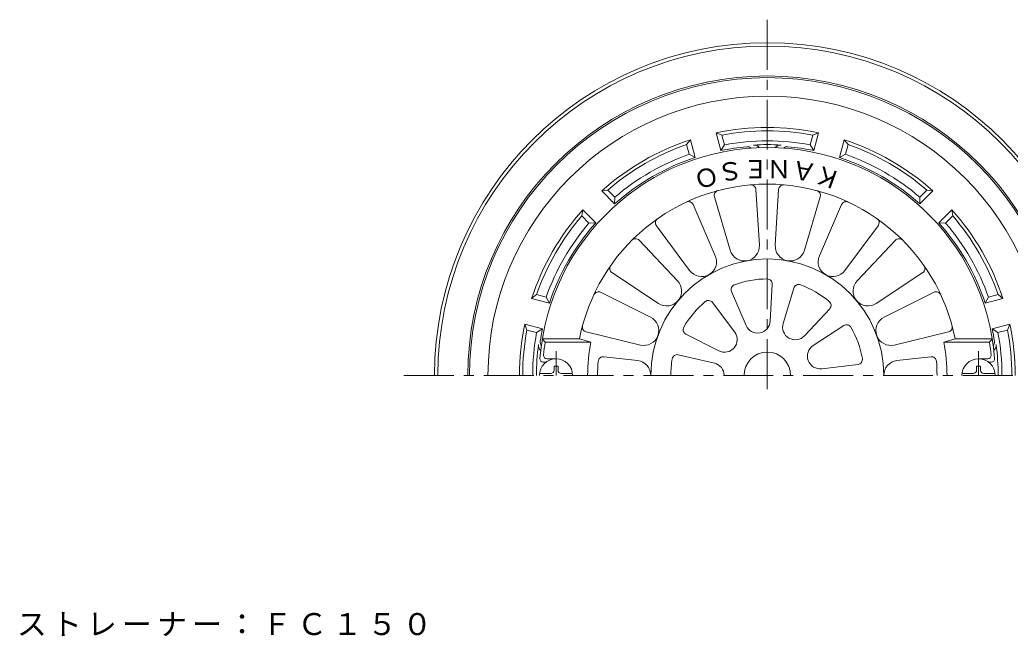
# Model space of a CAD drawing. Units: millimetres, scale not verified. Extents: x -248 to 221, y -346 to 286.
# Drawn here: x -247.7 to 49.9, y 101 to 286.2 of the extents above; entities that cross this region are included whole.
import ezdxf
from ezdxf.enums import TextEntityAlignment as Align

# ---------------------------------------------------------------- set-up
doc = ezdxf.new("R2010")
doc.units = ezdxf.units.MM
doc.header["$LTSCALE"] = 3
doc.linetypes.add('CHAIN1', pattern=[8, 5, -1, 1, -1])
for name, color, linetype, lineweight in [('0-0_通り芯', 3, 'Continuous', 9), ('0-1_躯体', 2, 'Continuous', 9), ('0-2_仕上', 6, 'Continuous', 9), ('0-5_寸法', 7, 'Continuous', 9), ('0-A', 4, 'Continuous', 9)]:
    doc.layers.add(name, color=color, linetype=linetype, lineweight=lineweight)
doc.styles.add('ＭＳ ゴシック', font='')
doc.styles.get('ＭＳ ゴシック').set_extended_font_data('MS Gothic')

msp = doc.modelspace()

# ---------------------------------------------------------------- linework, layer by layer
at = {"layer": '0-0_通り芯', "linetype": 'CHAIN1'}
for p, q in [((-23.077, 286.205), (-23.077, 173.673)), ((-132.291, 179.327), (84.761, 179.327))]:
    msp.add_line(p, q, dxfattribs=at)
at = {"layer": '0-0_通り芯'}
for radius in [100, 99]:
    msp.add_arc((-23.077, 179.327), radius, 0, 180, dxfattribs=at)
at = {"layer": '0-1_躯体'}
for p, q in [((-46.195, 250.149), (-47.36, 248.7)), ((-44.77, 244.828), (-46.195, 250.149)), ((-35.956, 248.641), (-36.735, 251.547)), ((-10.199, 248.641), (-9.42, 251.547)), ((-7.687, 252.22), (-9.42, 251.547)), ((-9.113, 246.899), (-7.687, 252.22)), ((-46.581, 245.794), (-47.36, 248.7)), ((-35.956, 248.641), (-37.042, 246.899)), ((-10.199, 248.641), (-9.113, 246.899)), ((0.426, 245.794), (1.205, 248.7)), ((-46.581, 245.794), (-44.77, 244.828)), ((0.426, 245.794), (-1.385, 244.828)), ((-68.887, 232.915), (-71.015, 235.043)), ((-68.887, 232.915), (-68.957, 230.864)), ((22.733, 232.915), (24.86, 235.043)), ((22.733, 232.915), (22.803, 230.864)), ((22.803, 230.864), (26.698, 234.759)), ((26.698, 234.759), (24.86, 235.043)), ((-78.509, 229.102), (-78.793, 227.264)), ((-76.666, 225.137), (-78.793, 227.264)), ((-74.614, 225.207), (-78.509, 229.102)), ((30.511, 225.137), (32.638, 227.264)), ((-76.666, 225.137), (-74.614, 225.207)), ((30.511, 225.137), (28.459, 225.207)), ((-89.544, 202.831), (-92.45, 203.609)), ((-89.544, 202.831), (-88.579, 201.019)), ((43.389, 202.831), (42.424, 201.019)), ((42.424, 201.019), (47.745, 202.445)), ((43.389, 202.831), (46.296, 203.609)), ((47.745, 202.445), (46.296, 203.609)), ((-92.391, 192.205), (-95.297, 192.984)), ((-92.391, 192.205), (-90.649, 193.292)), ((46.236, 192.205), (44.495, 193.292)), ((46.236, 192.205), (49.143, 192.984))]:
    msp.add_line(p, q, dxfattribs=at)
for points in [[(-37.042, 246.899), (-38.468, 252.22), (-36.735, 251.547)], [(-1.385, 244.828), (0.041, 250.149), (1.205, 248.7)], [(-68.957, 230.864), (-72.852, 234.759), (-71.015, 235.043)], [(28.459, 225.207), (32.355, 229.102), (32.638, 227.264)], [(-88.579, 201.019), (-93.9, 202.445), (-92.45, 203.609)], [(-90.649, 193.292), (-95.97, 194.717), (-95.297, 192.984)], [(44.495, 193.292), (49.816, 194.717), (49.143, 192.984)]]:
    msp.add_lwpolyline(points, dxfattribs=at)
for centre, radius, start, end in [((-23.077, 179.327), 90, 0, 180), ((-23.077, 179.327), 89.5, 0, 180), ((-23.077, 179.327), 83.941, 0, 180), ((-23.077, 179.327), 74.5, 78.07777, 101.92224), ((-23.077, 179.327), 74.5, 108.07777, 131.92224), ((-23.077, 179.327), 73.5, 79.29149, 100.70854), ((-23.077, 179.327), 74.5, 48.07777, 71.92224), ((-23.077, 179.327), 73.5, 109.29149, 130.70854), ((-23.077, 179.327), 69, 95.13783, 101.67665), ((-23.077, 179.327), 70.5, 79.47449, 100.52557), ((-29.077, 246.058), 2, 53.16412, 95.13788), ((-23.077, 179.327), 69.376, 86.59644, 93.40356), ((-27.077, 246.584), 2, 36.9169, 93.40337), ((-19.077, 246.584), 2, 86.59663, 143.0831), ((-17.077, 246.058), 2, 84.86212, 126.83588), ((-23.077, 179.327), 69, 78.32338, 84.86217), ((-23.077, 179.327), 73.5, 49.29149, 70.70854), ((-23.077, 179.327), 69, 108.32338, 131.67665), ((-23.077, 179.327), 70.5, 109.47449, 130.52557), ((-23.077, 179.327), 69, 48.32338, 71.67665), ((-23.077, 179.327), 70.5, 49.47449, 70.52557), ((-23.077, 179.327), 74.5, 138.07777, 161.92224), ((-23.077, 179.327), 73.5, 139.29149, 160.70854), ((-23.077, 179.327), 74.5, 18.07777, 41.92224), ((-23.077, 179.327), 73.5, 19.29149, 40.70854), ((-23.077, 179.327), 70.5, 139.47449, 160.52557), ((-23.077, 179.327), 69, 138.32338, 161.67665), ((-23.077, 179.327), 69, 18.32338, 41.67665), ((-23.077, 179.327), 70.5, 19.47449, 40.52557), ((-23.077, 179.327), 74.5, 168.07777, 180.00002), ((-23.077, 179.327), 74.5, 0, 11.92224), ((-23.077, 179.327), 73.5, 169.29144, 179.99998), ((-23.077, 179.327), 70.5, 169.47441, 179.99998), ((-23.077, 179.327), 69, 168.32335, 171.41632), ((-23.077, 179.327), 69, 8.58368, 11.67665), ((-23.077, 179.327), 70.5, 0, 10.52557), ((-23.077, 179.327), 73.5, 0, 10.70854), ((-23.077, 179.327), 69.376, 172.32347, 180), ((-89.849, 188.327), 2, 172.32343, 228.81247), ((-89.327, 189.327), 2, 171.41681, 213.38867), ((43.172, 189.327), 2, 326.6131, 8.58319), ((43.694, 188.327), 2, 311.18532, 7.67657), ((-23.077, 179.327), 69.376, 0, 7.67653)]:
    msp.add_arc(centre, radius, start, end, dxfattribs=at)
at = {"layer": '0-2_仕上'}
for p, q in [((-26.485, 235.203), (-25.465, 218.475)), ((-19.67, 235.203), (-20.69, 218.475)), ((-38.986, 232.999), (-34.224, 216.931)), ((-7.169, 232.999), (-11.931, 216.931)), ((-45.39, 230.668), (-38.71, 215.298)), ((-0.765, 230.668), (-7.444, 215.298)), ((-56.384, 224.321), (-46.413, 210.851)), ((10.229, 224.321), (0.258, 210.851)), ((-61.604, 219.94), (-50.07, 207.782)), ((15.449, 219.94), (3.916, 207.782)), ((-69.764, 210.216), (-55.787, 200.969)), ((23.609, 210.216), (9.633, 200.969)), ((-21.608, 206.747), (-22.204, 195.629)), ((-15.08, 205.596), (-18.323, 194.945)), ((-73.171, 204.314), (-58.175, 196.834)), ((-33.837, 204.59), (-29.474, 194.347)), ((27.017, 204.314), (12.02, 196.834)), ((-39.577, 201.276), (-32.887, 192.377)), ((-4.326, 199.387), (-11.929, 191.253)), ((-9.28, 188.311), (-0.066, 194.31)), ((-77.513, 192.385), (-61.217, 188.476)), ((-37.632, 186.721), (-47.558, 191.764)), ((31.358, 192.385), (15.062, 188.476)), ((-90.688, 190.327), (-79.515, 190.327)), ((-79.515, 190.327), (-76.143, 189.327)), ((33.361, 190.327), (29.989, 189.327)), ((44.534, 190.327), (33.361, 190.327)), ((-72.236, 184.937), (-62.046, 183.774)), ((-49.825, 185.536), (-38.98, 183.018)), ((26.081, 184.937), (15.891, 183.774)), ((-90.392, 183.327), (-89.577, 183.327)), ((-89.306, 184.327), (-86.577, 184.327)), ((-6.733, 181.314), (4.181, 182.641)), ((43.151, 184.327), (40.423, 184.327)), ((44.237, 183.327), (43.423, 183.327))]:
    msp.add_line(p, q, dxfattribs=at)
for points in [[(-90.688, 190.327), (-89.832, 189.327), (-76.143, 189.327)], [(44.534, 190.327), (43.678, 189.327), (29.989, 189.327)]]:
    msp.add_lwpolyline(points, dxfattribs=at)
for centre, radius, start, end in [((-23.077, 179.327), 68.5, 4.24802, 175.75198), ((-23.077, 179.327), 57.5, 11.02892, 168.97108), ((-27.982, 235.112), 1.5, 3.48965, 95.02446), ((-18.173, 235.112), 1.5, 84.97533, 176.51019), ((-37.548, 233.425), 1.5, 104.97533, 196.51019), ((-8.607, 233.425), 1.5, 343.48965, 75.02446), ((-46.766, 230.07), 1.5, 23.48965, 115.02446), ((0.611, 230.07), 1.5, 64.97533, 156.51019), ((-55.178, 225.213), 1.5, 124.97533, 216.51019), ((9.023, 225.213), 1.5, 323.48965, 55.02446), ((-62.692, 218.908), 1.5, 43.48965, 135.02446), ((16.538, 218.908), 1.5, 44.97533, 136.51019), ((-29.932, 218.203), 4.476, 196.51024, 3.48967), ((-16.222, 218.203), 4.476, 176.51024, 343.48967), ((-23.077, 179.327), 35, 0, 180), ((-42.815, 213.514), 4.476, 216.51024, 23.48967), ((-3.339, 213.514), 4.476, 156.51024, 323.48967), ((-68.936, 211.467), 1.5, 144.97533, 236.51019), ((22.781, 211.467), 1.5, 303.48965, 35.02446), ((-53.318, 204.701), 4.476, 236.51024, 43.48967), ((-32.456, 205.178), 1.5, 109.94127, 203.06833), ((-23.077, 179.327), 29, 90.05869, 109.94133), ((-23.105, 206.827), 1.5, 356.9317, 90.05885), ((-13.645, 205.159), 1.5, 69.94127, 163.06833), ((-23.077, 179.327), 29, 50.05869, 69.94133), ((7.163, 204.701), 4.476, 136.51024, 303.48967), ((-73.841, 202.972), 1.5, 63.48965, 155.02446), ((27.686, 202.972), 1.5, 24.97533, 116.51019), ((-23.077, 179.327), 29, 130.05869, 149.94133), ((-40.776, 200.375), 1.5, 36.9317, 130.05885), ((-5.422, 200.411), 1.5, 316.9317, 50.05885), ((-60.172, 192.828), 4.476, 256.51024, 63.48967), ((14.018, 192.828), 4.476, 116.51024, 283.48967), ((-77.163, 193.844), 1.5, 164.97533, 256.51019), ((-46.879, 193.101), 1.5, 149.94127, 243.06833), ((-25.988, 195.832), 3.789, 203.06813, 356.9319), ((-14.698, 193.841), 3.789, 163.06813, 316.9319), ((0.752, 193.052), 1.5, 29.94127, 123.06833), ((-23.077, 179.327), 29, 10.05869, 29.94133), ((31.008, 193.844), 1.5, 283.48965, 15.02446), ((-35.916, 190.1), 3.789, 243.06813, 36.9319), ((-23.077, 179.327), 67.5, 171.48038, 174.82341), ((-23.077, 179.327), 54, 169.32808, 180), ((-7.194, 185.108), 3.822, 123.06822, 276.93195), ((-23.077, 179.327), 54, 0, 10.67192), ((-23.077, 179.327), 67.5, 5.17659, 8.51962), ((-89.306, 185.327), 1, 174.8239, 270), ((-72.406, 183.446), 1.5, 83.48953, 175.22643), ((-50.164, 184.075), 1.5, 76.9317, 170.05885), ((-23.077, 179.327), 7, 0, 180), ((26.251, 183.446), 1.5, 4.77357, 96.51047), ((43.151, 185.327), 1, 270, 5.1761), ((-90.392, 184.327), 1, 175.75238, 270), ((-23.077, 179.327), 51, 175.22623, 180), ((-62.553, 179.327), 4.476, 0, 83.48967), ((-23.077, 179.327), 29, 170.05869, 180), ((-39.837, 179.327), 3.789, 0, 76.9319), ((4, 184.13), 1.5, 276.9317, 10.05885), ((16.399, 179.327), 4.476, 96.51024, 180), ((-23.077, 179.327), 51, 0, 4.77377), ((44.237, 184.327), 1, 270, 4.24762)]:
    msp.add_arc(centre, radius, start, end, dxfattribs=at)
at = {"layer": '0-A', "linetype": 'CHAIN1'}
for p, q in [((-86.577, 179.327), (-86.577, 186.636)), ((40.423, 179.327), (40.423, 186.636))]:
    msp.add_line(p, q, dxfattribs=at)
at = {"layer": '0-A'}
for p, q in [((-87.178, 180.927), (-87.178, 182.077)), ((-85.977, 182.077), (-87.178, 182.077)), ((-85.977, 180.927), (-85.977, 182.077)), ((39.823, 182.077), (41.023, 182.077)), ((39.823, 180.927), (39.823, 182.077)), ((41.023, 180.927), (41.023, 182.077)), ((-91.541, 179.927), (-88.178, 179.927)), ((-84.977, 179.927), (-81.614, 179.927)), ((38.823, 179.927), (35.459, 179.927)), ((45.386, 179.927), (42.023, 179.927))]:
    msp.add_line(p, q, dxfattribs=at)
for centre, radius, start, end in [((-86.577, 179.327), 5, 0, 180), ((40.423, 179.327), 5, 0, 180), ((-88.178, 180.927), 1, 270, 0), ((-84.977, 180.927), 1, 180, 270), ((38.823, 180.927), 1, 270, 0), ((42.023, 180.927), 1, 180, 270)]:
    msp.add_arc(centre, radius, start, end, dxfattribs=at)

# ---------------------------------------------------------------- texts
at = {"layer": '0-2_仕上', "style": 'ＭＳ ゴシック'}
for s, rotation, p in [('Ｅ', 180, (-22.827, 245.706)), ('Ｎ', 180, (-15.827, 245.706)), ('Ｏ', 200, (-39.36, 244.177)), ('Ｓ', 190, (-31.209, 245.676)), ('Ａ', 170, (-7.724, 244.367)), ('Ｋ', 160, (0.065, 241.607))]:
    msp.add_text(s, height=5.499, rotation=rotation, dxfattribs=at).set_placement(p, align=Align.BOTTOM_LEFT)
at = {"layer": '0-5_寸法', "insert": (-248.609, 100.967), "char_height": 6.598, "attachment_point": 7, "style": 'ＭＳ ゴシック'}
msp.add_mtext('\\T1.17;ストレーナー：ＦＣ１５０', dxfattribs=at)

doc.saveas('drawing.dxf')
